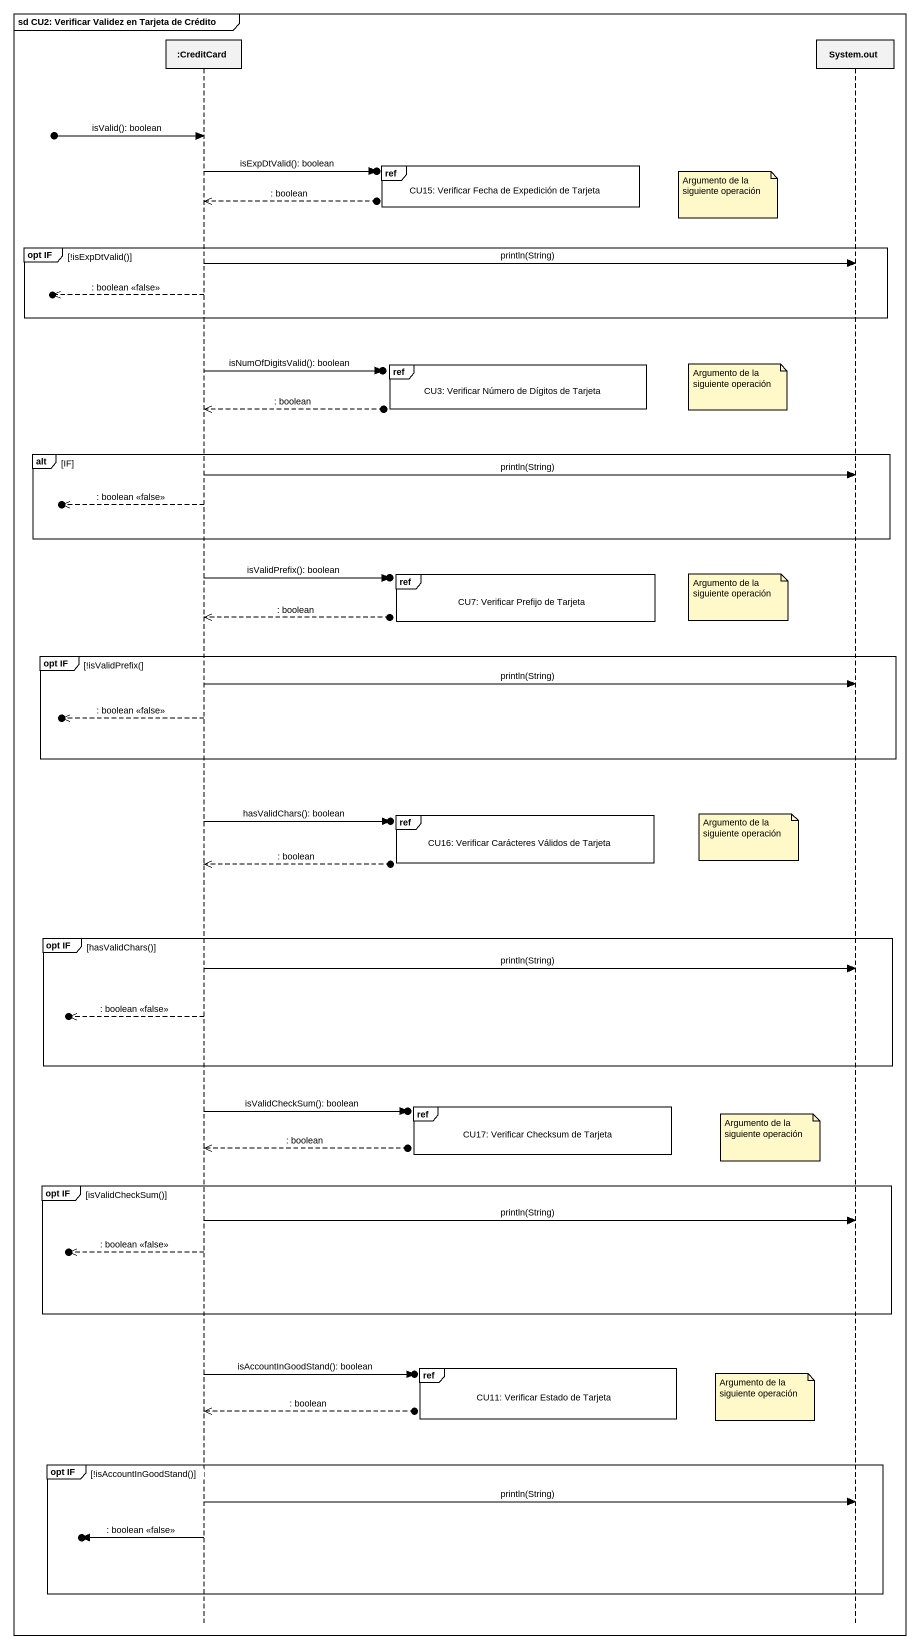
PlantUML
@startuml
mainframe sd CU2: Verificar Validez en Tarjeta de Crédito
hide footbox
participant ":CreditCard" as CreditCard
participant "System.out" as System_out

[o-> CreditCard : isValid(): boolean
ref over CreditCard : CU15: Verificar Fecha de Expedición de Tarjeta
CreditCard ->o] : isExpDtValid(): boolean
note left of System_out : Argumento de la siguiente operación
CreditCard <<--o] : : boolean
group opt IF [!isExpDtValid()]
  CreditCard -> System_out : println(String)
  [o<<-- CreditCard : : boolean <<false>>
end
ref over CreditCard : CU3: Verificar Número de Dígitos de Tarjeta
CreditCard ->o] : isNumOfDigitsValid(): boolean
note left of System_out : Argumento de la siguiente operación
CreditCard <<--o] : : boolean
alt IF
  CreditCard -> System_out : println(String)
  [o<<-- CreditCard : : boolean <<false>>
end
ref over CreditCard : CU7: Verificar Prefijo de Tarjeta
CreditCard ->o] : isValidPrefix(): boolean
note left of System_out : Argumento de la siguiente operación
CreditCard <<--o] : : boolean
group opt IF [!isValidPrefix(]
  CreditCard -> System_out : println(String)
  [o<<-- CreditCard : : boolean <<false>>
end
ref over CreditCard : CU16: Verificar Carácteres Válidos de Tarjeta
CreditCard ->o] : hasValidChars(): boolean
note left of System_out : Argumento de la siguiente operación
CreditCard <<--o] : : boolean
group opt IF [hasValidChars()]
  CreditCard -> System_out : println(String)
  [o<<-- CreditCard : : boolean <<false>>
end
ref over System_out : CU17: Verificar Checksum de Tarjeta
CreditCard ->o] : isValidCheckSum(): boolean
note left of System_out : Argumento de la siguiente operación
CreditCard <<--o] : : boolean
group opt IF [isValidCheckSum()]
  CreditCard -> System_out : println(String)
  [o<<-- CreditCard : : boolean <<false>>
end
ref over System_out : CU11: Verificar Estado de Tarjeta
CreditCard ->o] : isAccountInGoodStand(): boolean
note left of System_out : Argumento de la siguiente operación
CreditCard <<--o] : : boolean
group opt IF [!isAccountInGoodStand()]
  CreditCard -> System_out : println(String)
  [o<- CreditCard : : boolean <<false>>
end
@enduml
